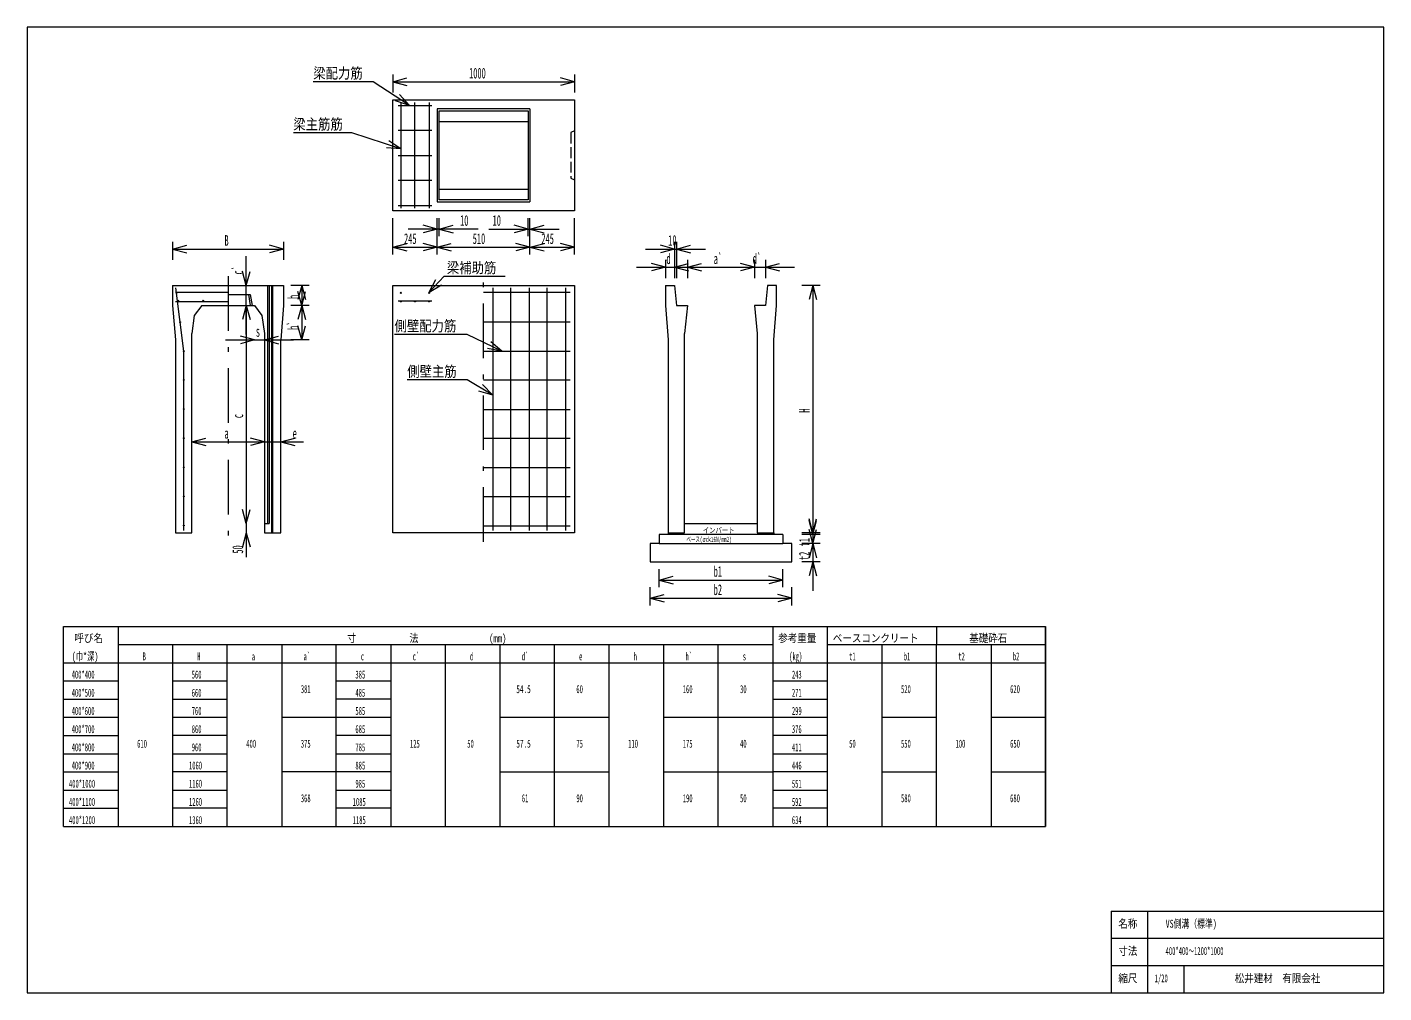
# Model space of a CAD drawing. Units: millimetres, scale not verified. Extents: x 255 to 7715, y 190 to 5500.
import ezdxf
from ezdxf.enums import TextEntityAlignment as Align

# ---------------------------------------------------------------- set-up
doc = ezdxf.new("R2010")
doc.units = ezdxf.units.MM
doc.header["$LTSCALE"] = 10
doc.linetypes.add('USER1', pattern=[50.5, 30, -9, 2.5, -9])
doc.linetypes.add('USER2', pattern=[8, 6, -2])
for name, color, linetype, lineweight in [('1', 7, 'Continuous', 18), ('10', 3, 'Continuous', 18), ('17', 7, 'Continuous', 18), ('18', 7, 'Continuous', 18), ('3', 7, 'Continuous', 18), ('6', 7, 'Continuous', 18)]:
    doc.layers.add(name, color=color, linetype=linetype, lineweight=lineweight)
doc.styles.add('ＭＳ ゴシック', font='')
doc.styles.get('ＭＳ ゴシック').set_extended_font_data('MS Gothic')

msp = doc.modelspace()

# ---------------------------------------------------------------- linework, layer by layer
at = {"layer": '1'}
for p, q in [((255, 5500), (255, 190)), ((7715, 5500), (255, 5500)), ((7715, 190), (7715, 5500)), ((2265, 5240), (2265, 5140)), ((3265, 5240), (3265, 5140)), ((2265, 5200), (2342.27, 5220.71)), ((2265, 5200), (3265, 5200)), ((2265, 5200), (2342.27, 5179.29)), ((3265, 5200), (3187.73, 5220.71)), ((3265, 5200), (3187.73, 5179.29)), ((2265, 4490), (2265, 5100)), ((2265, 5100), (2365, 5100)), ((2365, 5100), (2765, 5100)), ((2765, 5100), (3165, 5100)), ((3165, 5100), (3265, 5100)), ((3265, 5100), (3265, 4490)), ((2510, 5050), (2510, 4540)), ((2765, 5050), (2510, 5050)), ((2520, 4550), (2520, 5040)), ((2520, 5040), (2765, 5040)), ((3020, 5050), (2765, 5050)), ((2765, 5040), (3010, 5040)), ((3010, 5040), (3010, 4550)), ((3020, 5050), (3020, 4540)), ((2520, 4981.5), (3010, 4981.5)), ((2520, 4608.5), (3010, 4608.5)), ((2365, 4490), (2265, 4490)), ((2765, 4490), (2365, 4490)), ((2510, 4540), (2765, 4540)), ((2765, 4550), (2520, 4550)), ((3010, 4550), (2765, 4550)), ((2765, 4540), (3020, 4540)), ((3165, 4490), (2765, 4490)), ((3265, 4490), (3165, 4490)), ((2265, 4250), (2265, 4450)), ((2510, 4390), (2432.73, 4410.71)), ((2510, 4350), (2510, 4450)), ((2510, 4250), (2510, 4450)), ((2510, 4250), (2510, 4450)), ((2520, 4350), (2520, 4450)), ((2520, 4390), (2597.27, 4410.71)), ((3010, 4390), (2932.73, 4410.71)), ((3010, 4350), (3010, 4450)), ((3020, 4350), (3020, 4450)), ((3020, 4250), (3020, 4450)), ((3020, 4250), (3020, 4450)), ((3020, 4390), (3097.27, 4410.71)), ((3265, 4250), (3265, 4450)), ((2735.6, 4390), (2350, 4390)), ((2510, 4390), (2432.73, 4369.29)), ((2520, 4390), (2597.27, 4369.29)), ((2794.4, 4390), (3180, 4390)), ((3010, 4390), (2932.73, 4369.29)), ((3020, 4390), (3097.27, 4369.29)), ((1055, 4320), (1055, 4220)), ((1055, 4280), (1132.27, 4300.71)), ((1055, 4280), (1665, 4280)), ((1055, 4280), (1132.27, 4259.29)), ((1665, 4280), (1587.73, 4300.71)), ((1665, 4280), (1587.73, 4259.29)), ((1665, 4320), (1665, 4220)), ((2265, 4290), (2342.27, 4310.71)), ((2265, 4290), (2510, 4290)), ((2265, 4290), (2342.27, 4269.29)), ((2510, 4290), (2432.73, 4310.71)), ((2510, 4290), (2432.73, 4269.29)), ((2510, 4290), (2587.27, 4310.71)), ((2510, 4290), (3020, 4290)), ((2510, 4290), (2587.27, 4269.29)), ((3020, 4290), (2942.73, 4310.71)), ((3020, 4290), (2942.73, 4269.29)), ((3020, 4290), (3097.27, 4310.71)), ((3020, 4290), (3265, 4290)), ((3020, 4290), (3097.27, 4269.29)), ((3265, 4290), (3187.73, 4310.71)), ((3265, 4290), (3187.73, 4269.29)), ((3655, 4280), (3985, 4280)), ((3815, 4280), (3737.73, 4300.71)), ((3815, 4280), (3737.73, 4259.29)), ((3815, 4320), (3815, 4120)), ((3825, 4320), (3825, 4120)), ((3825, 4280), (3902.27, 4300.71)), ((3825, 4280), (3902.27, 4259.29)), ((1460, 3810), (1460, 4240)), ((3605, 4180), (3975, 4180)), ((3765, 4180), (3687.73, 4200.71)), ((3765, 4180), (3687.73, 4159.29)), ((3765, 4220), (3765, 4120)), ((3815, 4220), (3815, 4120)), ((3815, 4180), (3892.27, 4200.71)), ((3815, 4180), (3892.27, 4159.29)), ((3886, 4220), (3886, 4120)), ((3886, 4180), (3963.27, 4200.71)), ((3886, 4180), (4254, 4180)), ((3886, 4180), (3963.27, 4159.29)), ((4094, 4180), (4475, 4180)), ((4254, 4180), (4176.73, 4200.71)), ((4254, 4180), (4176.73, 4200.71)), ((4254, 4180), (4176.73, 4159.29)), ((4254, 4180), (4176.73, 4159.29)), ((4254, 4220), (4254, 4120)), ((4254, 4220), (4254, 4120)), ((4315, 4220), (4315, 4120)), ((4315, 4180), (4392.27, 4200.71)), ((4315, 4180), (4392.27, 4159.29)), ((1460, 4080), (1439.29, 4157.27)), ((1460, 4080), (1480.71, 4157.27)), ((2465, 4042), (2548.34, 4130)), ((2465, 4042), (2503.1, 4112.34)), ((2548.34, 4130), (2882.77, 4130)), ((1055, 4080), (1665, 4080)), ((1055, 4080), (1055, 3970)), ((1070, 4042), (1360, 4042)), ((1360, 4030), (1482, 4030)), ((1472, 4030), (1482, 3970)), ((1482, 4030), (1492, 3970)), ((1578.5, 2770), (1578.5, 4080)), ((1585.5, 4080), (1585.5, 2770)), ((1599.5, 4080), (1599.5, 2720)), ((1606.5, 2720), (1606.5, 4080)), ((1665, 4080), (1665, 3970)), ((1805, 4080), (1705, 4080)), ((1765, 4080), (1744.29, 4002.73)), ((1765, 3970), (1744.29, 4047.27)), ((1765, 4080), (1765, 3970)), ((1765, 4080), (1785.71, 4002.73)), ((1765, 3970), (1785.71, 4047.27)), ((2265, 2720), (2265, 4080)), ((2265, 4080), (2665, 4080)), ((2465, 4042), (2533.17, 4083.87)), ((2665, 4080), (2865, 4080)), ((2865, 4080), (3265, 4080)), ((3265, 4080), (3265, 2720)), ((3765, 4080), (3815, 4080)), ((3765, 4080), (3765, 3970)), ((3815, 4080), (3825, 3970)), ((4325, 4080), (4315, 3970)), ((4375, 4080), (4325, 4080)), ((4375, 3970), (4375, 4080)), ((4615, 4080), (4515, 4080)), ((4575, 4080), (4554.29, 4002.73)), ((4575, 4080), (4575, 2720)), ((4575, 4080), (4595.71, 4002.73)), ((1055, 3970), (1070, 3780)), ((1215, 3970), (1174, 3915)), ((1215, 3970), (1505, 3970)), ((1460, 3970), (1439.29, 3892.73)), ((1460, 3970), (1439.29, 3892.73)), ((1460, 3970), (1480.71, 3892.73)), ((1460, 3970), (1460, 2770)), ((1460, 3970), (1480.71, 3892.73)), ((1505, 3970), (1546, 3915)), ((1665, 3970), (1650, 3780)), ((1805, 3970), (1705, 3970)), ((1805, 3970), (1705, 3970)), ((1765, 3970), (1744.29, 3892.73)), ((1765, 3970), (1765, 3780)), ((1765, 3970), (1785.71, 3892.73)), ((2295, 3995), (2480, 3995)), ((3765, 3970), (3780, 3780)), ((3825, 3970), (3886, 3970)), ((3886, 3970), (3870, 3815)), ((4315, 3970), (4254, 3970)), ((4254, 3970), (4270, 3815)), ((4360, 3780), (4375, 3970)), ((1174, 3915), (1160, 3815)), ((1546, 3915), (1560, 3815)), ((1160, 2720), (1160, 3815)), ((1560, 3815), (1560, 2720)), ((1765, 3780), (1744.29, 3857.27)), ((1765, 3780), (1785.71, 3857.27)), ((3870, 2720), (3870, 3815)), ((4270, 3815), (4270, 2720)), ((1070, 3780), (1070, 2720)), ((1345, 3780), (1720, 3780)), ((1505, 3780), (1427.73, 3800.71)), ((1505, 3780), (1427.73, 3759.29)), ((1560, 3780), (1637.27, 3800.71)), ((1560, 3780), (1637.27, 3759.29)), ((1650, 2720), (1650, 3780)), ((1805, 3780), (1705, 3780)), ((3780, 3780), (3780, 2720)), ((4360, 2720), (4360, 3780)), ((1160, 3220), (1237.27, 3240.71)), ((1160, 3220), (1560, 3220)), ((1160, 3220), (1237.27, 3199.29)), ((1400, 3220), (1775, 3220)), ((1560, 3220), (1482.73, 3240.71)), ((1560, 3220), (1482.73, 3240.71)), ((1560, 3220), (1482.73, 3199.29)), ((1560, 3220), (1482.73, 3199.29)), ((1650, 3220), (1727.27, 3240.71)), ((1650, 3220), (1727.27, 3199.29)), ((1460, 2930), (1460, 2585)), ((1460, 2770), (1439.29, 2847.27)), ((1460, 2770), (1439.29, 2847.27)), ((1460, 2770), (1480.71, 2847.27)), ((1460, 2770), (1480.71, 2847.27)), ((4575, 2870), (4575, 2500)), ((1560, 2770), (1585.5, 2770)), ((4575, 2720), (4554.29, 2797.27)), ((4575, 2710), (4554.29, 2787.27)), ((4575, 2820), (4575, 2400)), ((4575, 2720), (4595.71, 2797.27)), ((4575, 2710), (4595.71, 2787.27)), ((1070, 2720), (1160, 2720)), ((1460, 2720), (1439.29, 2642.73)), ((1460, 2720), (1480.71, 2642.73)), ((1560, 2720), (1650, 2720)), ((2665, 2720), (2265, 2720)), ((2865, 2720), (2665, 2720)), ((3265, 2720), (2865, 2720)), ((3780, 2720), (3870, 2720)), ((4270, 2720), (4360, 2720)), ((4615, 2720), (4515, 2720)), ((4615, 2710), (4515, 2710)), ((4575, 2660), (4554.29, 2737.27)), ((4575, 2660), (4595.71, 2737.27)), ((4615, 2660), (4515, 2660)), ((4615, 2660), (4515, 2660)), ((4575, 2660), (4554.29, 2582.73)), ((4575, 2660), (4595.71, 2582.73)), ((4615, 2560), (4515, 2560)), ((4575, 2560), (4554.29, 2482.73)), ((4575, 2560), (4595.71, 2482.73)), ((3730, 2420), (3730, 2520)), ((3730, 2460), (3807.27, 2480.71)), ((4410, 2460), (4332.73, 2480.71)), ((4410, 2420), (4410, 2520)), ((3680, 2320), (3680, 2420)), ((3730, 2460), (4410, 2460)), ((3730, 2460), (3807.27, 2439.29)), ((4410, 2460), (4332.73, 2439.29)), ((4460, 2320), (4460, 2420)), ((3680, 2360), (3757.27, 2380.71)), ((3680, 2360), (4460, 2360)), ((3680, 2360), (3757.27, 2339.29)), ((4460, 2360), (4382.73, 2380.71)), ((4460, 2360), (4382.73, 2339.29)), ((455, 2205), (5855, 2205)), ((455, 2205), (5855, 2205)), ((455, 1105), (455, 2205)), ((455, 1105), (455, 2205)), ((755, 2205), (755, 1105)), ((755, 2205), (755, 1105)), ((4355, 2205), (4355, 1105)), ((4655, 1105), (4655, 2205)), ((5255, 2205), (5255, 2105)), ((5855, 1105), (5855, 2205)), ((5855, 2205), (5855, 1105)), ((755, 2105), (4355, 2105)), ((1055, 2105), (1055, 1105)), ((1355, 1105), (1355, 2105)), ((1655, 2105), (1655, 1105)), ((1955, 1105), (1955, 2105)), ((2255, 2105), (2255, 1105)), ((2555, 1105), (2555, 2105)), ((2855, 2105), (2855, 1105)), ((3155, 1105), (3155, 2105)), ((3455, 1105), (3455, 2105)), ((3755, 1105), (3755, 2105)), ((4055, 1105), (4055, 2105)), ((4655, 2105), (5255, 2105)), ((4955, 2105), (4955, 1105)), ((5255, 2105), (5855, 2105)), ((5255, 1105), (5255, 2105)), ((5555, 2105), (5555, 1105)), ((455, 2005), (5855, 2005)), ((455, 2005), (5855, 2005)), ((455, 1905), (755, 1905)), ((1055, 1905), (1355, 1905)), ((1955, 1905), (2255, 1905)), ((4355, 1905), (4655, 1905)), ((455, 1805), (755, 1805)), ((1055, 1805), (1355, 1805)), ((2255, 1805), (1955, 1805)), ((4355, 1805), (4655, 1805)), ((455, 1705), (755, 1705)), ((1055, 1705), (1355, 1705)), ((1655, 1705), (1955, 1705)), ((1955, 1705), (2255, 1705)), ((2855, 1705), (3155, 1705)), ((3155, 1705), (3455, 1705)), ((3755, 1705), (4355, 1705)), ((4355, 1705), (4655, 1705)), ((4955, 1705), (5255, 1705)), ((5555, 1705), (5855, 1705)), ((455, 1605), (755, 1605)), ((1355, 1605), (1055, 1605)), ((2255, 1605), (1955, 1605)), ((4655, 1605), (4355, 1605)), ((455, 1505), (755, 1505)), ((1055, 1505), (1355, 1505)), ((1955, 1505), (2255, 1505)), ((4355, 1505), (4655, 1505)), ((455, 1405), (755, 1405)), ((1355, 1405), (1055, 1405)), ((1955, 1405), (1655, 1405)), ((2255, 1405), (1955, 1405)), ((2855, 1405), (3155, 1405)), ((3155, 1405), (3455, 1405)), ((3755, 1405), (4355, 1405)), ((4655, 1405), (4355, 1405)), ((4955, 1405), (5255, 1405)), ((5555, 1405), (5855, 1405)), ((455, 1305), (755, 1305)), ((1055, 1305), (1355, 1305)), ((1955, 1305), (2255, 1305)), ((4355, 1305), (4655, 1305)), ((455, 1205), (755, 1205)), ((1355, 1205), (1055, 1205)), ((2255, 1205), (1955, 1205)), ((4655, 1205), (4355, 1205)), ((455, 1105), (5855, 1105)), ((6215, 640), (7715, 640)), ((6215, 640), (6215, 190)), ((6415, 640), (6415, 190)), ((6215, 490), (7715, 490)), ((6215, 340), (7715, 340)), ((6615, 340), (6615, 190)), ((255, 190), (7715, 190))]:
    msp.add_line(p, q, dxfattribs=at)
at = {"layer": '1', "linetype": 'USER2'}
for p, q in [((3265, 4930), (3245, 4920)), ((3245, 4920), (3245, 4670)), ((3245, 4670), (3265, 4660))]:
    msp.add_line(p, q, dxfattribs=at)
at = {"layer": '1', "linetype": 'USER1'}
for p, q in [((1360, 4130), (1360, 2670)), ((2765, 2670), (2765, 4130))]:
    msp.add_line(p, q, dxfattribs=at)
at = {"layer": '1'}
for centre in [(2310, 4039), (2465, 4039)]:
    msp.add_circle(centre, 3, dxfattribs=at)
at = {"layer": '10'}
for p, q in [((2310, 5085), (2310, 4505)), ((2387.5, 4505), (2387.5, 5085)), ((2465, 5085), (2465, 4505)), ((2039.59, 4919.53), (1718.77, 4919.53)), ((2310, 4831.24), (2039.59, 4919.53)), ((2310, 4831.24), (2242.97, 4874.91)), ((2310, 4831.24), (2230.12, 4835.54)), ((1070, 3992), (1360, 3992)), ((3730, 2660), (3680, 2660)), ((3680, 2660), (3680, 2560)), ((4460, 2660), (4410, 2660)), ((4460, 2560), (4460, 2660)), ((3680, 2560), (4460, 2560))]:
    msp.add_line(p, q, dxfattribs=at)
for centre in [(2310, 3992), (2387.5, 3992), (2465, 3992)]:
    msp.add_circle(centre, 3, dxfattribs=at)
at = {"layer": '17'}
for p, q in [((2765, 4042), (2865, 4042)), ((2865, 4042), (3240, 4042)), ((2675, 3810), (2275, 3810)), ((2865, 3718), (2675, 3810)), ((2865, 3878), (2765, 3878)), ((3240, 3878), (2865, 3878)), ((2865, 3718), (2786.43, 3733.04)), ((2865, 3718), (2804.47, 3770.31)), ((2765, 3718), (2865, 3718)), ((2865, 3718), (3240, 3718)), ((2865, 3558), (2765, 3558)), ((3240, 3558), (2865, 3558)), ((2765, 3398), (2865, 3398)), ((2865, 3398), (3240, 3398)), ((2865, 3238), (2765, 3238)), ((3240, 3238), (2865, 3238)), ((2765, 3078), (2865, 3078)), ((2865, 3078), (3240, 3078)), ((2865, 2918), (2765, 2918)), ((3240, 2918), (2865, 2918)), ((2765, 2758), (2865, 2758)), ((2865, 2758), (3240, 2758)), ((3780, 2710), (3730, 2710)), ((3730, 2710), (3730, 2660)), ((4410, 2710), (4360, 2710)), ((4410, 2710), (4410, 2660)), ((3730, 2660), (4410, 2660))]:
    msp.add_line(p, q, dxfattribs=at)
for centre in [(1078.48, 4040), (1096.37, 3878), (1117, 3718), (1117, 3560), (1117, 3400), (1117, 3240), (1117, 3080), (1117, 2920), (1117, 2760)]:
    msp.add_circle(centre, 2, dxfattribs=at)
at = {"layer": '18'}
for p, q in [((1070, 4067), (1115, 3718)), ((2815, 4067), (2815, 2733)), ((2915, 2733), (2915, 4067)), ((3015, 4067), (3015, 2733)), ((3115, 2733), (3115, 4067)), ((3215, 4067), (3215, 2733)), ((1115, 3718), (1115, 2733)), ((1115, 3718), (1115, 2733)), ((2675, 3560), (2345, 3560)), ((2815, 3476.91), (2675, 3560)), ((2815, 3476.91), (2759.11, 3534.16)), ((2815, 3476.91), (2737.98, 3498.55)), ((3870, 2770), (4270, 2770)), ((3780, 2720), (3780, 2710)), ((4360, 2710), (3780, 2710)), ((4360, 2720), (4360, 2710))]:
    msp.add_line(p, q, dxfattribs=at)
at = {"layer": '3'}
for p, q in [((2158.46, 5200), (1828.32, 5200)), ((2356.58, 5070), (2158.46, 5200)), ((2356.58, 5070), (2280.61, 5095.08)), ((2356.58, 5070), (2303.33, 5129.71)), ((2295, 5070), (2365, 5070)), ((2365, 5070), (2480, 5070)), ((2365, 4932.5), (2295, 4932.5)), ((2480, 4932.5), (2365, 4932.5)), ((2295, 4795), (2365, 4795)), ((2365, 4795), (2480, 4795)), ((2365, 4657.5), (2295, 4657.5)), ((2480, 4657.5), (2365, 4657.5)), ((2295, 4520), (2365, 4520)), ((2365, 4520), (2480, 4520))]:
    msp.add_line(p, q, dxfattribs=at)
at = {"layer": '6'}
for centre in [(1085, 3995), (1222.5, 3995)]:
    msp.add_circle(centre, 3, dxfattribs=at)

# ---------------------------------------------------------------- texts
at = {"layer": '1', "style": 'ＭＳ ゴシック'}
for s, height, width, p in [('1000', 58.65, 0.5, (2685, 5200)), ('10', 58.65, 0.5, (2635.6, 4390)), ('10', 58.65, 0.5, (2814.4, 4390)), ('B', 58.65, 0.5, (1340, 4280)), ('245', 58.65, 0.5, (2327.5, 4290)), ('510', 58.65, 0.5, (2705, 4290)), ('245', 58.65, 0.5, (3082.5, 4290)), ('10', 58.65, 0.5, (3780, 4280)), ('d', 58.65, 0.5, (3770, 4180)), ('a`', 58.65, 0.5, (4030, 4180)), ('d`', 58.65, 0.5, (4244.5, 4180)), ('梁補助筋', 58.65, 0.85, (2562.77, 4130)), ('s', 58.65, 0.5, (1512.5, 3780)), ('a', 58.65, 0.5, (1340, 3220)), ('e', 58.65, 0.5, (1715, 3220)), ('b1', 58.65, 0.5, (4030, 2460)), ('b2', 58.65, 0.5, (4030, 2360)), ('呼び名', 43.99, 0.85, (515, 2105)), ('寸\u3000\u3000    \u3000\u3000法\u3000        \u3000\u3000\u3000(mm)', 43.99, 0.8, (2015, 2105)), ('参考重量', 43.99, 0.85, (4385, 2105)), ('ベースコンクリート', 43.99, 0.85, (4685, 2105)), ('基礎砕石', 43.99, 0.85, (5435, 2105)), ('(巾*深)', 43.99, 0.65, (500, 2005)), ('B', 43.99, 0.5, (890, 2005)), ('H', 43.99, 0.5, (1190, 2005)), ('a', 43.99, 0.5, (1490, 2005)), ('a`', 43.99, 0.5, (1775, 2005)), ('c', 43.99, 0.5, (2090, 2005)), ('c`', 43.99, 0.5, (2375, 2005)), ('d', 43.99, 0.5, (2690, 2005)), ('d`', 43.99, 0.5, (2975, 2005)), ('e', 43.99, 0.5, (3290, 2005)), ('h', 43.99, 0.5, (3590, 2005)), ('h`', 43.99, 0.5, (3875, 2005)), ('s', 43.99, 0.5, (4190, 2005)), ('(kg)', 43.99, 0.5, (4445, 2005)), ('t1', 43.99, 0.5, (4775, 2005)), ('b1', 43.99, 0.5, (5075, 2005)), ('t2', 43.99, 0.5, (5375, 2005)), ('b2', 43.99, 0.5, (5675, 2005)), ('400*400', 43.99, 0.5, (500, 1905)), ('560', 43.99, 0.5, (1160, 1905)), ('385', 43.99, 0.5, (2060, 1905)), ('243', 43.99, 0.5, (4460, 1905)), ('400*500', 43.99, 0.5, (500, 1805)), ('381', 43.99, 0.5, (1760, 1825)), ('54.5', 43.99, 0.55, (2945, 1825)), ('60', 43.99, 0.5, (3275, 1825)), ('160', 43.99, 0.5, (3860, 1825)), ('30', 43.99, 0.5, (4175, 1825)), ('520', 43.99, 0.5, (5060, 1825)), ('620', 43.99, 0.5, (5660, 1825)), ('660', 43.99, 0.5, (1160, 1805)), ('485', 43.99, 0.5, (2060, 1805)), ('271', 43.99, 0.5, (4460, 1805)), ('400*600', 43.99, 0.5, (500, 1705)), ('760', 43.99, 0.5, (1160, 1705)), ('585', 43.99, 0.5, (2060, 1705)), ('299', 43.99, 0.5, (4460, 1705)), ('400*700', 43.99, 0.5, (500, 1605)), ('860', 43.99, 0.5, (1160, 1605)), ('685', 43.99, 0.5, (2060, 1605)), ('376', 43.99, 0.5, (4460, 1605)), ('610', 43.99, 0.5, (860, 1525)), ('400', 43.99, 0.5, (1460, 1525)), ('375', 43.99, 0.5, (1760, 1525)), ('125', 43.99, 0.5, (2360, 1525)), ('50', 43.99, 0.5, (2675, 1525)), ('57.5', 43.99, 0.55, (2945, 1525)), ('75', 43.99, 0.5, (3275, 1525)), ('110', 43.99, 0.5, (3560, 1525)), ('175', 43.99, 0.5, (3860, 1525)), ('40', 43.99, 0.5, (4175, 1525)), ('50', 43.99, 0.5, (4775, 1525)), ('550', 43.99, 0.5, (5060, 1525)), ('100', 43.99, 0.5, (5360, 1525)), ('650', 43.99, 0.5, (5660, 1525)), ('400*800', 43.99, 0.5, (500, 1505)), ('960', 43.99, 0.5, (1160, 1505)), ('785', 43.99, 0.5, (2060, 1505)), ('411', 43.99, 0.5, (4460, 1505)), ('400*900', 43.99, 0.5, (500, 1405)), ('1060', 43.99, 0.5, (1145, 1405)), ('885', 43.99, 0.5, (2060, 1405)), ('446', 43.99, 0.5, (4460, 1405)), ('400*1000', 43.99, 0.5, (485, 1305)), ('1160', 43.99, 0.5, (1145, 1305)), ('985', 43.99, 0.5, (2060, 1305)), ('551', 43.99, 0.5, (4460, 1305)), ('368', 43.99, 0.5, (1760, 1225)), ('61', 43.99, 0.5, (2975, 1225)), ('90', 43.99, 0.5, (3275, 1225)), ('190', 43.99, 0.5, (3860, 1225)), ('50', 43.99, 0.5, (4175, 1225)), ('580', 43.99, 0.5, (5060, 1225)), ('680', 43.99, 0.5, (5660, 1225)), ('400*1100', 43.99, 0.5, (485, 1205)), ('1260', 43.99, 0.5, (1145, 1205)), ('1085', 43.99, 0.5, (2045, 1205)), ('592', 43.99, 0.5, (4460, 1205)), ('400*1200', 43.99, 0.5, (485, 1105)), ('1360', 43.99, 0.5, (1145, 1105)), ('1185', 43.99, 0.5, (2045, 1105)), ('634', 43.99, 0.5, (4460, 1105)), ('名称', 43.99, 0.85, (6255, 535)), ('VS側溝（標準)', 43.99, 0.7, (6515, 535)), ('寸法', 43.99, 0.85, (6255, 385)), ('400*400～1200*1000', 43.99, 0.5, (6515, 385)), ('縮尺', 43.99, 0.85, (6255, 235)), ('松井建材\u3000有限会社', 43.99, 0.85, (6895, 235)), ('1/20', 43.99, 0.5, (6455, 235))]:
    msp.add_text(s, height=height, dxfattribs=dict(at, width=width)).set_placement(p, align=Align.BOTTOM_LEFT)
at = {"layer": '1', "style": 'ＭＳ ゴシック', "width": 0.5}
for s, p in [('c`', (1460, 4140)), ('h', (1765, 4005)), ('h`', (1765, 3835)), ('c', (1460, 3350)), ('H', (4575, 3380)), ('50', (1460, 2605)), ('t1', (4575, 2645)), ('t2', (4575, 2570))]:
    msp.add_text(s, height=58.65, rotation=90, dxfattribs=at).set_placement(p, align=Align.BOTTOM_LEFT)
at = {"layer": '10', "color": 7, "style": 'ＭＳ ゴシック', "width": 0.85}
msp.add_text('梁主筋筋', height=58.65, dxfattribs=at).set_placement((1718.77, 4919.53), align=Align.BOTTOM_LEFT)
at = {"layer": '17', "style": 'ＭＳ ゴシック'}
for s, height, width, p in [('側壁配力筋', 58.65, 0.85, (2275, 3810)), ('ベース(σck16N/mm2)', 29.33, 0.6, (3880, 2660))]:
    msp.add_text(s, height=height, dxfattribs=dict(at, width=width)).set_placement(p, align=Align.BOTTOM_LEFT)
at = {"layer": '18', "style": 'ＭＳ ゴシック', "width": 0.85}
for s, height, p in [('側壁主筋', 58.65, (2345, 3560)), ('インバート', 29.33, (3970, 2710))]:
    msp.add_text(s, height=height, dxfattribs=at).set_placement(p, align=Align.BOTTOM_LEFT)
at = {"layer": '3', "style": 'ＭＳ ゴシック', "width": 0.85}
msp.add_text('梁配力筋', height=58.65, dxfattribs=at).set_placement((1828.32, 5200), align=Align.BOTTOM_LEFT)

doc.saveas('drawing.dxf')
